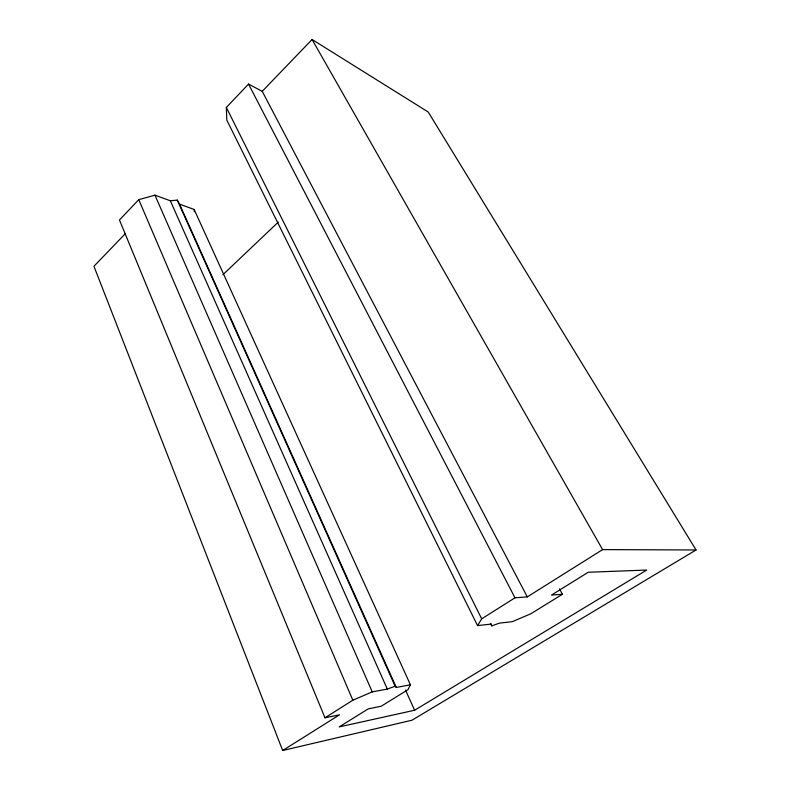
<?xml version="1.0" encoding="UTF-8"?>
<svg xmlns="http://www.w3.org/2000/svg" width="790" height="790" viewBox="0 0 790 790"><rect width="100%" height="100%" fill="white"/><g stroke="black" fill="none" stroke-linecap="round" stroke-linejoin="round"><path stroke-width="1.19" d="M125.422 233.564L93.941 266.279L282.672 750.5L339.512 714.812L324.986 717.804L119.458 219.976L138.764 199.653L154.958 195.16L170.334 200.769L177.256 200.097L179.528 204.126L194.143 209.459L410.435 684.821L407.946 689.7L381.205 706.221L368.189 708.907L339.167 726.928L414.622 710.24L646.733 570.044L588.254 572.256L551.499 595.077L562.411 594.268L559.478 588.836M262.231 91.334L248.534 84.086L226.345 107.45L226.809 120.11L477.555 625.601L481.693 618.837L514.981 597.813L527.305 596.894L602.602 549.613L696.059 549.968L428.229 112.032L312.09 39.5L262.231 91.334L527.305 596.894M222.908 274.703L278.278 222.099M324.986 717.804L352.844 700.207L372.238 691.872L387.317 689.087L395.138 686.194L396.284 687.438L410.435 684.821M562.411 594.268L530.86 613.761L512.335 621.671L499.468 623.122L491.726 625.887L490.62 623.685M696.059 549.968L411.985 720.223L282.672 750.5M477.555 625.601L491.311 624.051L491.726 625.887M312.09 39.5L602.602 549.613M248.534 84.086L514.981 597.813M226.345 107.45L481.693 618.837M405.487 690.035L414.622 710.24M179.528 204.126L396.284 687.438M177.256 200.097L395.138 686.194M170.334 200.769L387.317 689.087M154.958 195.16L372.238 691.872M138.764 199.653L352.844 700.207M194.143 209.459L194.33 211.71"/></g></svg>
